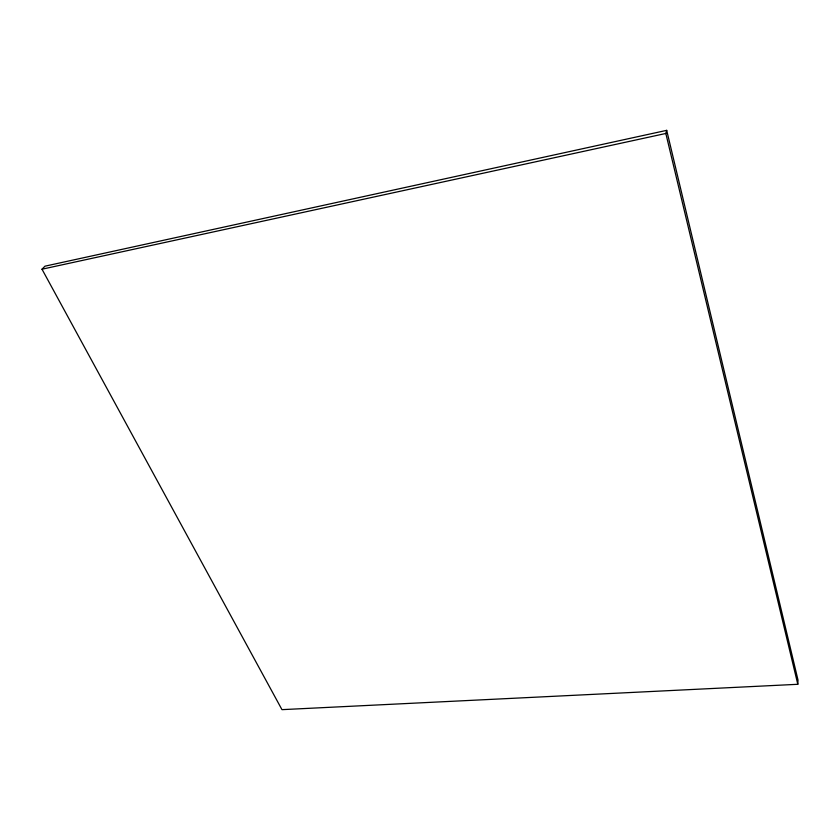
<?xml version="1.0" encoding="UTF-8"?>
<svg xmlns="http://www.w3.org/2000/svg" width="840" height="840" viewBox="0 0 840 840"><rect width="100%" height="100%" fill="white"/><g stroke="black" fill="none" stroke-linecap="round" stroke-linejoin="round"><path stroke-width="1.26" d="M797.8 684.296L798 680.022L666.698 130.347L44.993 266.175L42 269.209L281.967 709.653L797.8 684.296L665.837 133.465L666.698 130.347M42 269.209L665.837 133.465"/></g></svg>
